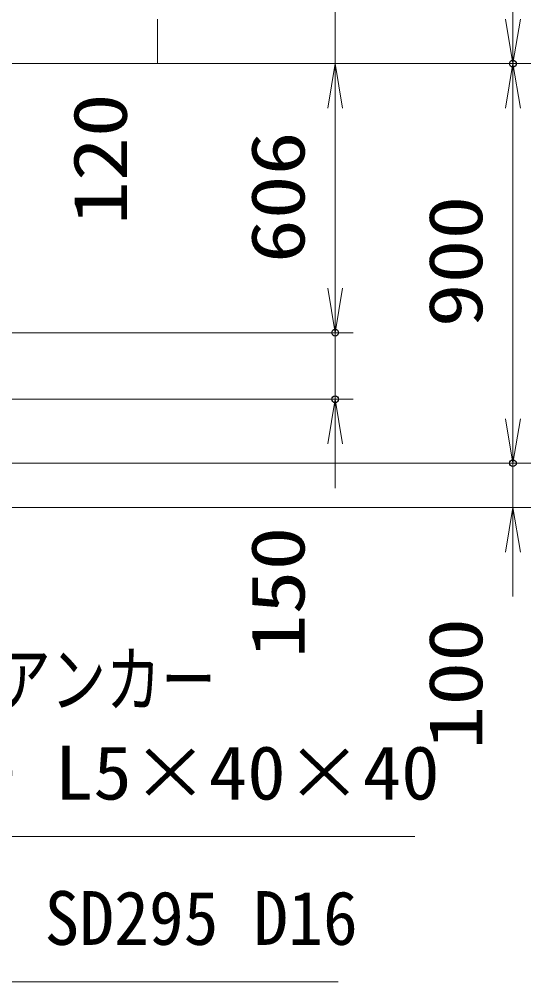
# Model space of a CAD drawing. Units: millimetres at full size. Extents: x -11880 to 11880, y -8400 to 8400.
# Drawn here: x 5362 to 6513, y -3098 to -930 of the extents above; entities that cross this region are included whole.
import ezdxf
from ezdxf.enums import TextEntityAlignment as Align

# ---------------------------------------------------------------- set-up
doc = ezdxf.new("R2010")
doc.units = ezdxf.units.MM
doc.header["$LTSCALE"] = 30
doc.header["$PDMODE"] = 32
doc.header["$PDSIZE"] = 15
doc.layers.add('0-4_寸法線', color=4, linetype='Continuous', lineweight=18)
doc.layers.add('0-5_0', color=7, linetype='Continuous', lineweight=18)
doc.layers.add('0-6_Defpoints', color=7, linetype='Continuous')
doc.styles.add('ＭＳ ゴシック', font='')
doc.styles.get('ＭＳ ゴシック').set_extended_font_data('MS Gothic')

# ---------------------------------------------------------------- blocks, each defined once
blk = doc.blocks.new('_Open')
at = {"layer": '0-5_0', "color": 4}
blk.add_line((-30, 5), (0, 0), dxfattribs=at)
blk.add_lwpolyline([(-30, -5), (0, 0), (-30, 0)], dxfattribs=at)
blk = doc.blocks.new('S46')
at = {"layer": '0-4_寸法線'}
for points in [[(28697632.4, 86187883.6), (28653976.4, 86187883.6), (28634495.9, 86236229.1), (28633374.7, 86239011.7)], [(28634959.7, 86236416), (28633374.7, 86239011.7), (28634032.1, 86236042.2)]]:
    blk.add_lwpolyline(points, dxfattribs=at)
at = {"layer": '0-4_寸法線', "color": 254, "style": 'ＭＳ ゴシック'}
for s, width, p in [('ベースアンカー', 0.75, (28658176.4, 86195584.2)), ('SS400 L5×40×40', 1.05, (28657744.4, 86189284.2))]:
    blk.add_text(s, height=3637, dxfattribs=dict(at, width=width)).set_placement(p, align=Align.BOTTOM_LEFT)
blk = doc.blocks.new('S47')
at = {"layer": '0-4_寸法線'}
for points in [[(28692471.3, 86178064.3), (28648383.3, 86178064.3), (28633274.8, 86214744.6), (28632132.3, 86217518.5)], [(28633737.1, 86214935), (28632132.3, 86217518.5), (28632812.5, 86214554.2)]]:
    blk.add_lwpolyline(points, dxfattribs=at)
at = {"layer": '0-4_寸法線', "color": 254, "style": 'ＭＳ ゴシック', "width": 0.95}
blk.add_text('異形丸鋼 SD295 D16', height=3637, dxfattribs=at).set_placement((28651431.3, 86179464.9), align=Align.BOTTOM_LEFT)

msp = doc.modelspace()

# ---------------------------------------------------------------- linework, layer by layer
at = {"layer": '0-4_寸法線'}
for p, q in [((6472.71, -1029.66), (6472.71, 970.34)), ((6072.71, -1029.66), (6072.71, -829.66)), ((5672.71, -929.66), (5672.71, -1029.66)), ((4415.48, -1029.66), (6112.71, -1029.66)), ((4515.48, -1029.66), (6112.71, -1029.66)), ((4515.48, -1029.66), (6512.71, -1029.66)), ((4515.48, -1029.66), (6512.71, -1029.66)), ((6072.71, -1029.66), (6072.71, -1635.66)), ((6472.71, -1929.66), (6472.71, -1029.66)), ((6072.71, -1129.66), (6072.71, -1229.66)), ((6072.71, -1535.66), (6072.71, -1435.66)), ((4165.48, -1635.66), (6112.71, -1635.66)), ((4165.48, -1635.66), (6112.71, -1635.66)), ((6072.71, -1635.66), (6072.71, -1785.66)), ((6472.71, -1829.66), (6472.71, -1729.66)), ((4165.48, -1785.66), (6112.71, -1785.66)), ((6072.71, -1885.66), (6072.71, -1985.66)), ((4565.48, -1929.66), (6512.71, -1929.66)), ((4640.48, -1929.66), (6512.71, -1929.66)), ((6472.71, -2029.66), (6472.71, -1929.66)), ((4565.48, -2029.66), (6512.71, -2029.66)), ((6472.71, -2129.66), (6472.71, -2229.66))]:
    msp.add_line(p, q, dxfattribs=at)
at = {"layer": '0-6_Defpoints'}
for p in [(6472.71, -1029.66), (6072.71, -1635.66), (6072.71, -1785.66), (6472.71, -1929.66)]:
    msp.add_point(p, dxfattribs=at)

# ---------------------------------------------------------------- block references
at = {"layer": '0-4_寸法線', "xscale": 3.333333, "yscale": 3.333333}
for p, rotation in [((6472.71, -1029.66), 270), ((6072.71, -1029.66), 90), ((6072.71, -1029.66), 90), ((6472.71, -1029.66), 90), ((6072.71, -1635.66), 270), ((6072.71, -1635.66), 270), ((6072.71, -1785.66), 90), ((6472.71, -1929.66), 270), ((6472.71, -1929.66), 270), ((6472.71, -2029.66), 90)]:
    msp.add_blockref('_Open', p, dxfattribs=dict(at, rotation=rotation))
at = {"layer": '0-4_寸法線', "xscale": 0.03333333, "yscale": 0.03333333}
for name in ['S46', 'S47']:
    msp.add_blockref(name, (-950336.02, -2875699.51), dxfattribs=at)

# ---------------------------------------------------------------- texts
at = {"layer": '0-4_寸法線', "color": 254, "style": 'ＭＳ ゴシック', "width": 1.2}
for s, p in [('120', (5640.03, -1393.22)), ('606', (6040.03, -1479.06)), ('900', (6440.03, -1623.66)), ('150', (6040.03, -2369.15)), ('100', (6440.03, -2574.85))]:
    msp.add_text(s, height=121.2, rotation=90, dxfattribs=at).set_placement(p, align=Align.BOTTOM_LEFT)

doc.saveas('drawing.dxf')
